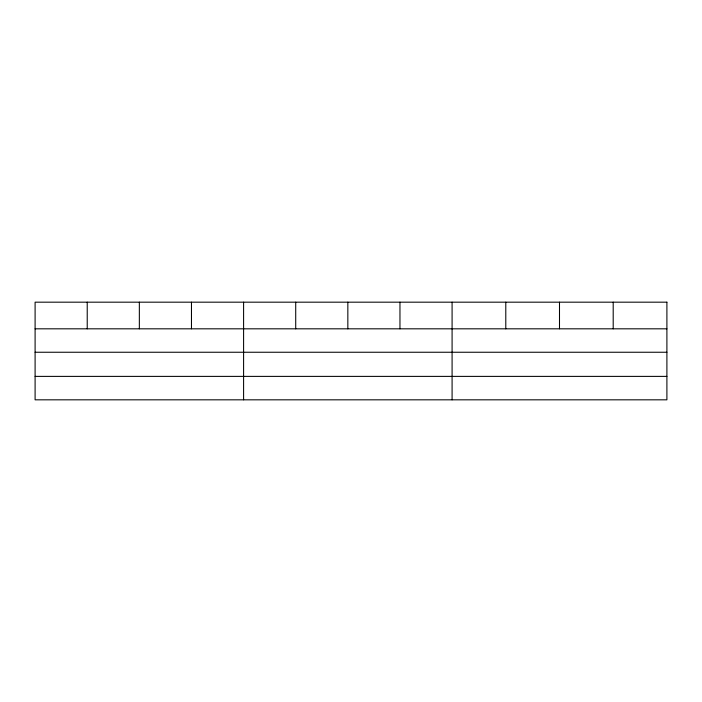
<?xml version="1.0" encoding="UTF-8"?>
<svg xmlns="http://www.w3.org/2000/svg" width="702" height="702" viewBox="0 0 702 702"><rect width="100%" height="100%" fill="white"/><g stroke="black" fill="none" stroke-linecap="round" stroke-linejoin="round"><path stroke-width="1.05" d="M35.1 328.817L666.9 328.817M35.1 352.246L666.9 352.246M35.1 376.386L666.9 376.386M613.197 302.176L613.197 328.817M559.494 302.176L559.494 328.817M505.791 302.176L505.791 328.817M452.088 302.176L452.088 399.824M399.964 302.176L399.964 328.817M347.841 302.176L347.841 328.817M295.717 302.176L295.717 328.817M243.594 302.176L243.594 399.824M191.47 302.176L191.47 328.817M139.347 302.176L139.347 328.817M87.224 302.176L87.224 328.817M666.9 302.176L35.1 302.176L35.1 399.824L666.9 399.824L666.9 302.176"/></g></svg>
